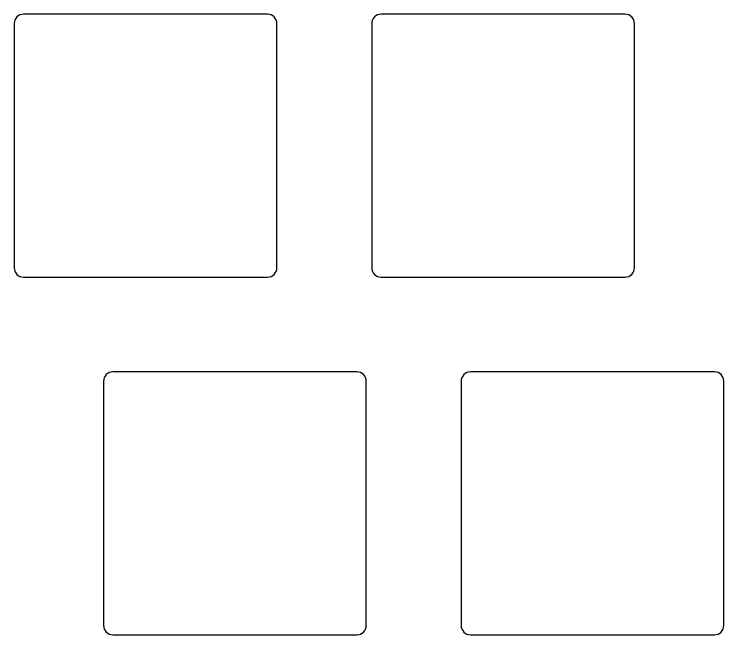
# Model space of a CAD drawing. Header units: millimetres. Extents: x 0 to 286, y -101 to 9.
# Drawn here: x 69.2 to 107.01, y -53.02 to -19.97 of the extents above; entities that cross this region are included whole.
import ezdxf

# ---------------------------------------------------------------- set-up
doc = ezdxf.new("R2010")
doc.units = ezdxf.units.MM
doc.layers.add('Edge.Cuts', color=254, linetype='CONTINUOUS', true_color=0xd0d2cd)

msp = doc.modelspace()

# ---------------------------------------------------------------- linework, layer by layer
at = {"layer": 'Edge.Cuts', "linetype": 'CONTINUOUS'}
for p, q in [((82.7, -19.975), (69.7, -19.975)), ((101.75, -19.975), (88.75, -19.975)), ((69.2, -20.475), (69.2, -33.475)), ((83.2, -33.475), (83.2, -20.475)), ((88.25, -20.475), (88.25, -33.475)), ((102.25, -33.475), (102.25, -20.475)), ((69.7, -33.975), (82.7, -33.975)), ((88.75, -33.975), (101.75, -33.975)), ((87.4625, -39.025), (74.4625, -39.025)), ((106.5125, -39.025), (93.5125, -39.025)), ((73.9625, -39.525), (73.9625, -52.525)), ((87.9625, -52.525), (87.9625, -39.525)), ((93.0125, -39.525), (93.0125, -52.525)), ((107.0125, -52.525), (107.0125, -39.525)), ((74.4625, -53.025), (87.4625, -53.025)), ((93.5125, -53.025), (106.5125, -53.025))]:
    msp.add_line(p, q, dxfattribs=at)
at = {"layer": 'Edge.Cuts'}
for centre, start, end in [((69.7, -20.475), 90, 180), ((82.7, -20.475), 0, 90), ((88.75, -20.475), 90, 180), ((101.75, -20.475), 0, 90), ((69.7, -33.475), -180, -90), ((82.7, -33.475), -90, 0), ((88.75, -33.475), -180, -90), ((101.75, -33.475), -90, 0), ((74.4625, -39.525), 90, 180), ((87.4625, -39.525), 0, 90), ((93.5125, -39.525), 90, 180), ((106.5125, -39.525), 0, 90), ((74.4625, -52.525), -180, -90), ((87.4625, -52.525), -90, 0), ((93.5125, -52.525), -180, -90), ((106.5125, -52.525), -90, 0)]:
    msp.add_arc(centre, 0.5, start, end, dxfattribs=at)

doc.saveas('drawing.dxf')
